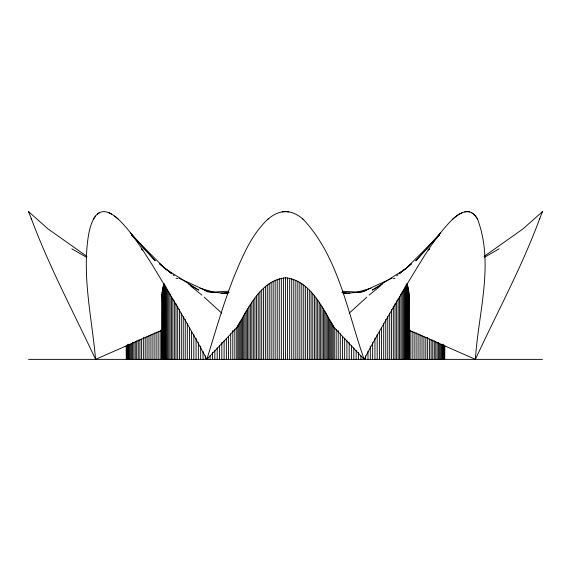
<?xml version="1.0" encoding="UTF-8"?>
<svg xmlns="http://www.w3.org/2000/svg" width="571" height="571" viewBox="0 0 571 571"><rect width="100%" height="100%" fill="white"/><g stroke="black" fill="none" stroke-linecap="round" stroke-linejoin="round"><path stroke-width="0.86" d="M164.241 283.623C161.622 289.518 161.814 296.192 162.478 302.473M406.759 283.623C409.378 289.518 409.186 296.192 408.522 302.473M408.579 329.981L475.415 359.373C478.134 313.707 494.329 264.087 477.677 219.507A79.062 34.167 -90 0 0 477.113 218.436A64.623 31.312 -90 0 0 475.45 216.009A51.047 27.387 -90 0 0 473.63 214.104A41.419 24.339 -90 0 0 471.639 212.733A35.309 22.49 90 0 0 469.49 211.905A32.361 22.148 -90 0 0 467.192 211.627A32.361 23.597 90 0 0 464.737 211.905A35.309 27.222 90 0 0 462.139 212.733A41.419 33.518 90 0 0 459.405 214.104A51.047 43.075 90 0 0 456.536 216.009A64.623 56.529 90 0 0 453.538 218.436A79.062 71.296 90 0 0 452.353 219.507C434.067 237.743 421.555 260.719 408.044 282.488C393.205 307.99 377.688 333.143 364.162 359.373L333.064 326.355M162.421 329.981L95.585 359.373C92.074 319.51 82.595 279.554 87.863 239.363C88.833 232.568 90.154 225.666 93.323 219.507A79.062 34.167 90 0 1 93.887 218.436A64.623 31.312 90 0 1 95.55 216.009A51.047 27.387 -90 0 1 97.37 214.104A41.419 24.339 90 0 1 99.361 212.733A35.309 22.49 -90 0 1 101.51 211.905A32.361 22.148 90 0 1 103.808 211.627A32.361 23.597 90 0 1 106.263 211.905A35.309 27.222 -90 0 1 108.861 212.733A41.419 33.518 -90 0 1 111.595 214.104A51.047 43.075 -90 0 1 114.464 216.009A64.623 56.529 -90 0 1 117.462 218.436A79.062 71.296 -90 0 1 118.647 219.507C131.908 232.354 141.622 248.271 151.522 263.709C170.622 295.2 189.636 326.805 206.838 359.373C215.531 331.487 223.411 303.287 234.26 276.121C242.696 255.972 251.404 234.781 267.592 219.507A79.062 74.573 90 0 1 268.834 218.436A64.623 62.118 90 0 1 272.124 216.009A51.047 49.827 -90 0 1 275.443 214.104A41.419 40.912 -90 0 1 278.784 212.733A35.309 35.152 -90 0 1 282.138 211.905A32.361 32.34 90 0 1 285.5 211.627A32.361 32.34 -90 0 1 288.862 211.905A35.309 35.152 90 0 1 292.216 212.733A41.419 40.912 90 0 1 295.557 214.104A51.047 49.827 90 0 1 298.876 216.009A64.623 62.118 -90 0 1 302.166 218.436A79.062 74.573 -90 0 1 303.408 219.507C338.724 257.393 347.496 312.144 364.162 359.373M475.415 359.373C496.891 312.865 521.53 267.678 539.374 219.507A79.062 26.259 90 0 1 539.809 218.436A64.623 17.829 -90 0 1 540.758 216.009A51.047 11.092 90 0 1 541.494 214.104A41.419 6.495 90 0 1 542.022 212.733A35.309 3.34 90 0 1 542.343 211.905A32.361 1.028 90 0 1 542.45 211.627L522.893 228.978L484.044 256.458M236.729 359.373L236.729 327.64C248.585 308.233 259.933 280.696 285.5 277.791C311.067 280.696 322.415 308.233 334.271 327.64L334.271 359.373M440.462 232.854L415.717 260.897L429.956 245.38M432.333 242.789L439.456 235.031L405.881 268.613L399.329 273.752M206.838 359.373L237.936 326.355M349.174 313.236L366.803 297.148M369.152 295.086L380.493 285.878M411.306 264.08L405.881 268.613L372.313 290.089L379.201 286.092M399.479 273.516L401.527 271.832M402.898 270.704L411.12 263.966M396.702 275.807L398.016 274.779M380.736 285.207L382.263 284.315M484.601 257.236L499.154 248.799M392.056 278.163L362.478 291.752L357.56 292.588M366.718 290.375L362.478 291.752L343.043 293.68M393.319 278.648L395.018 278.17M355.162 292.709L371.107 288.255M224.46 293.201L228.957 292.366M221.006 293.201L228.957 292.552M213.404 292.102L228.35 291.246M28.55 359.373L542.45 359.373M342.65 291.246L357.596 292.102M342.043 292.552L349.994 293.201M227.957 293.68L208.522 291.752L204.282 290.375M213.44 292.588L208.522 291.752L178.944 278.163M342.043 292.366L346.54 293.201M175.982 278.17L177.681 278.648M199.893 288.255L215.838 292.709M188.737 284.315L190.264 285.207M191.799 286.092L198.687 290.089L165.119 268.613L159.694 264.08M71.846 248.799L86.399 257.236M86.956 256.458L48.107 228.978L28.55 211.627A32.361 1.028 90 0 1 28.657 211.905A35.309 3.34 -90 0 1 28.978 212.733A41.419 6.495 -90 0 1 29.506 214.104A51.047 11.092 -90 0 1 30.242 216.009A64.623 17.829 90 0 1 31.191 218.436A79.062 26.259 90 0 1 31.626 219.507C49.62 267.606 73.895 312.965 95.585 359.373M190.507 285.878L201.849 295.086M171.671 273.752L165.119 268.613L131.544 235.031L138.667 242.789M172.984 274.779L174.298 275.807M159.88 263.966L168.102 270.704M169.473 271.832L171.521 273.516M204.197 297.148L221.826 313.236M141.044 245.38L155.283 260.897L130.538 232.854M444.809 346.069L444.745 359.373M444.545 346.133L444.545 359.373M444.217 345.177L444.217 359.373M443.76 345.141L443.76 359.373M443.175 344.234L443.175 359.373M442.461 344.263L442.461 359.373M441.626 344.313L441.626 359.373M440.676 344.22L440.676 359.373M439.613 343.457L439.613 359.373M438.435 342.529L438.435 359.373M437.158 342.514L437.158 359.373M435.78 341.636L435.78 359.373M434.31 340.78L434.31 359.373M432.754 339.959L432.754 359.373M431.112 339.766L431.112 359.373M429.406 338.981L429.406 359.373M427.629 337.34L427.629 359.373M425.802 337.147L425.802 359.373M423.918 336.419L423.918 359.373M421.998 335.313L421.998 359.373M420.049 334.613L420.049 359.373M418.079 333.928L418.079 359.373M416.095 332.757L416.095 359.373M414.111 332.072L414.111 359.373M412.141 331.401L412.141 359.373M410.199 330.109L410.199 359.373M408.95 296.106L408.95 359.373M408.922 294.065L408.886 359.373M408.807 292.088L408.743 359.373M408.593 290.189L408.593 359.373M408.286 288.376L408.286 359.373M407.88 286.671L407.88 359.373M407.373 285.086L407.373 359.373M406.759 284.515L406.759 359.373M406.045 284.965L406.045 359.373M405.224 286.471L405.224 359.373M404.297 288.148L404.297 359.373M403.269 289.975L403.269 359.373M402.141 291.952L402.141 359.373M400.906 294.058L400.906 359.373M399.579 296.485L399.579 359.373M398.151 299.076L398.151 359.373M396.631 300.917L396.631 359.373M395.018 303.765L395.018 359.373M393.319 306.149L393.319 359.373M391.542 309.553L391.542 359.373M389.686 313.079L389.686 359.373M387.752 316.698L387.752 359.373M385.753 319.51L385.753 359.373M383.698 323.728L383.698 359.373M381.578 327.533L381.578 359.373M379.408 331.887L379.408 359.373M377.188 334.527L377.188 359.373M374.933 338.082L374.933 359.373M372.642 342.55L372.642 359.373M370.322 346.133L370.322 359.373M367.981 351.351L367.981 359.373M365.626 355.826L365.626 359.373M363.263 357.61L363.263 359.373M360.886 355.819L360.886 359.373M358.517 352.307L358.517 359.373M356.161 350.466L356.161 359.373M353.806 347.875L353.806 359.373M351.479 345.334L351.479 359.373M349.174 342.514L349.174 359.373M346.897 340.88L346.897 359.373M344.648 338.396L344.648 359.373M342.45 336.312L342.45 359.373M340.295 333.828L340.295 359.373M338.203 330.509L338.203 359.373M336.176 329.096L336.176 359.373M333.071 325.534L333.071 359.373M331.929 323.507L331.929 359.373M330.802 321.494L330.802 359.373M329.66 319.467L329.66 359.373M328.489 317.412L328.489 359.373M327.29 315.335L327.29 359.373M326.048 313.236L326.048 359.373M324.771 311.109L324.771 359.373M323.45 308.961L323.45 359.373M322.073 306.798L322.073 359.373M320.652 304.636L320.652 359.373M319.182 302.473L319.182 359.373M317.662 300.317L317.662 359.373M316.091 298.19L316.091 359.373M314.464 296.106L314.464 359.373M312.794 294.065L312.794 359.373M311.074 292.088L311.074 359.373M309.304 290.189L309.304 359.373M307.491 288.376L307.491 359.373M305.635 286.671L305.635 359.373M303.743 285.086L303.743 359.373M301.809 283.623L301.809 359.373M299.846 282.302L299.846 359.373M297.855 281.139L297.855 359.373M295.835 280.133L295.835 359.373M293.794 279.298L293.794 359.373M291.738 278.648L291.738 359.373M289.668 278.17L289.668 359.373M287.584 277.884L287.584 359.373M285.5 277.791L285.5 359.373M283.416 277.884L283.416 359.373M281.332 278.17L281.332 359.373M279.262 278.648L279.262 359.373M277.206 279.298L277.206 359.373M275.165 280.133L275.165 359.373M273.145 281.139L273.145 359.373M271.154 282.302L271.154 359.373M269.191 283.623L269.191 359.373M267.257 285.086L267.257 359.373M265.365 286.671L265.365 359.373M263.509 288.376L263.509 359.373M261.696 290.189L261.696 359.373M259.926 292.088L259.926 359.373M258.206 294.065L258.206 359.373M256.536 296.106L256.536 359.373M254.909 298.19L254.909 359.373M253.338 300.317L253.338 359.373M251.818 302.473L251.818 359.373M250.348 304.636L250.348 359.373M248.927 306.798L248.927 359.373M247.55 308.961L247.55 359.373M246.229 311.109L246.229 359.373M244.952 313.236L244.952 359.373M243.71 315.335L243.71 359.373M242.511 317.412L242.511 359.373M241.34 319.467L241.34 359.373M240.198 321.494L240.198 359.373M239.071 323.507L239.071 359.373M237.929 325.534L237.929 359.373M234.824 329.096L234.824 359.373M232.797 330.509L232.797 359.373M230.705 333.828L230.705 359.373M228.55 336.312L228.55 359.373M226.352 338.396L226.352 359.373M224.103 340.88L224.103 359.373M221.826 342.514L221.826 359.373M219.521 345.334L219.521 359.373M217.194 347.875L217.194 359.373M214.839 350.466L214.839 359.373M212.483 352.307L212.483 359.373M210.114 355.819L210.114 359.373M207.737 357.61L207.737 359.373M205.374 355.826L205.374 359.373M203.019 351.351L203.019 359.373M200.678 346.133L200.678 359.373M198.358 342.55L198.358 359.373M196.067 338.082L196.067 359.373M193.812 334.527L193.812 359.373M191.592 331.887L191.592 359.373M189.422 327.533L189.422 359.373M187.302 323.728L187.302 359.373M185.247 319.51L185.247 359.373M183.248 316.698L183.248 359.373M181.314 313.079L181.314 359.373M179.458 309.553L179.458 359.373M177.681 306.149L177.681 359.373M175.982 303.765L175.982 359.373M174.369 300.917L174.369 359.373M172.849 299.076L172.849 359.373M171.421 296.485L171.421 359.373M170.094 294.058L170.094 359.373M168.859 291.952L168.859 359.373M167.731 289.975L167.731 359.373M166.703 288.148L166.703 359.373M165.776 286.471L165.776 359.373M164.955 284.965L164.955 359.373M164.241 284.515L164.241 359.373M163.627 285.086L163.627 359.373M163.12 286.671L163.12 359.373M162.714 288.376L162.714 359.373M162.407 290.189L162.407 359.373M162.257 300.317L162.257 359.373M162.193 292.088L162.114 359.373M162.078 294.065L162.05 359.373M160.801 330.109L160.801 359.373M158.859 331.401L158.859 359.373M156.889 332.072L156.889 359.373M154.905 332.757L154.905 359.373M152.921 333.928L152.921 359.373M150.951 334.613L150.951 359.373M149.002 335.313L149.002 359.373M147.082 336.419L147.082 359.373M145.198 337.147L145.198 359.373M143.371 337.34L143.371 359.373M141.594 338.981L141.594 359.373M139.888 339.766L139.888 359.373M138.246 339.959L138.246 359.373M136.69 340.78L136.69 359.373M135.22 341.636L135.22 359.373M133.842 342.514L133.842 359.373M132.565 342.529L132.565 359.373M131.387 343.457L131.387 359.373M130.324 344.22L130.324 359.373M129.374 344.313L129.374 359.373M128.539 344.263L128.539 359.373M127.825 344.234L127.825 359.373M127.24 345.141L127.24 359.373M126.783 345.177L126.783 359.373M126.455 346.133L126.455 359.373M126.191 346.069L126.255 359.373M302.166 218.436A79.062 74.573 90 0 1 303.408 219.507M288.862 211.905A32.361 32.34 90 0 0 285.5 211.627A32.361 32.34 -90 0 0 282.138 211.905M114.464 216.009A64.623 56.529 90 0 1 117.462 218.436A79.062 71.296 90 0 1 118.647 219.507M108.861 212.733A41.419 33.518 90 0 1 111.595 214.104M97.37 214.104A41.419 24.339 -90 0 1 99.361 212.733M95.55 216.009A64.623 31.312 -90 0 0 93.887 218.436A79.062 34.167 -90 0 0 93.323 219.507M31.191 218.436A79.062 26.259 -90 0 1 31.626 219.507M28.55 211.627A32.361 1.028 -90 0 1 28.657 211.905M267.592 219.507A79.062 74.573 -90 0 1 268.834 218.436M462.139 212.733A41.419 33.518 -90 0 0 459.405 214.104A51.047 43.075 -90 0 0 456.536 216.009A64.623 56.529 -90 0 0 453.538 218.436A79.062 71.296 -90 0 0 452.353 219.507M464.737 211.905A32.361 23.597 -90 0 1 467.192 211.627A32.361 22.148 90 0 1 469.49 211.905M471.639 212.733A41.419 24.339 90 0 1 473.63 214.104A51.047 27.387 90 0 1 475.45 216.009A64.623 31.312 90 0 1 477.113 218.436A79.062 34.167 90 0 1 477.677 219.507M542.343 211.905A32.361 1.028 -90 0 1 542.45 211.627M539.374 219.507A79.062 26.259 -90 0 1 539.809 218.436M429.62 248.799L428.264 249.927L429.62 248.799M142.75 249.92L141.38 248.799L142.736 249.927"/></g></svg>
